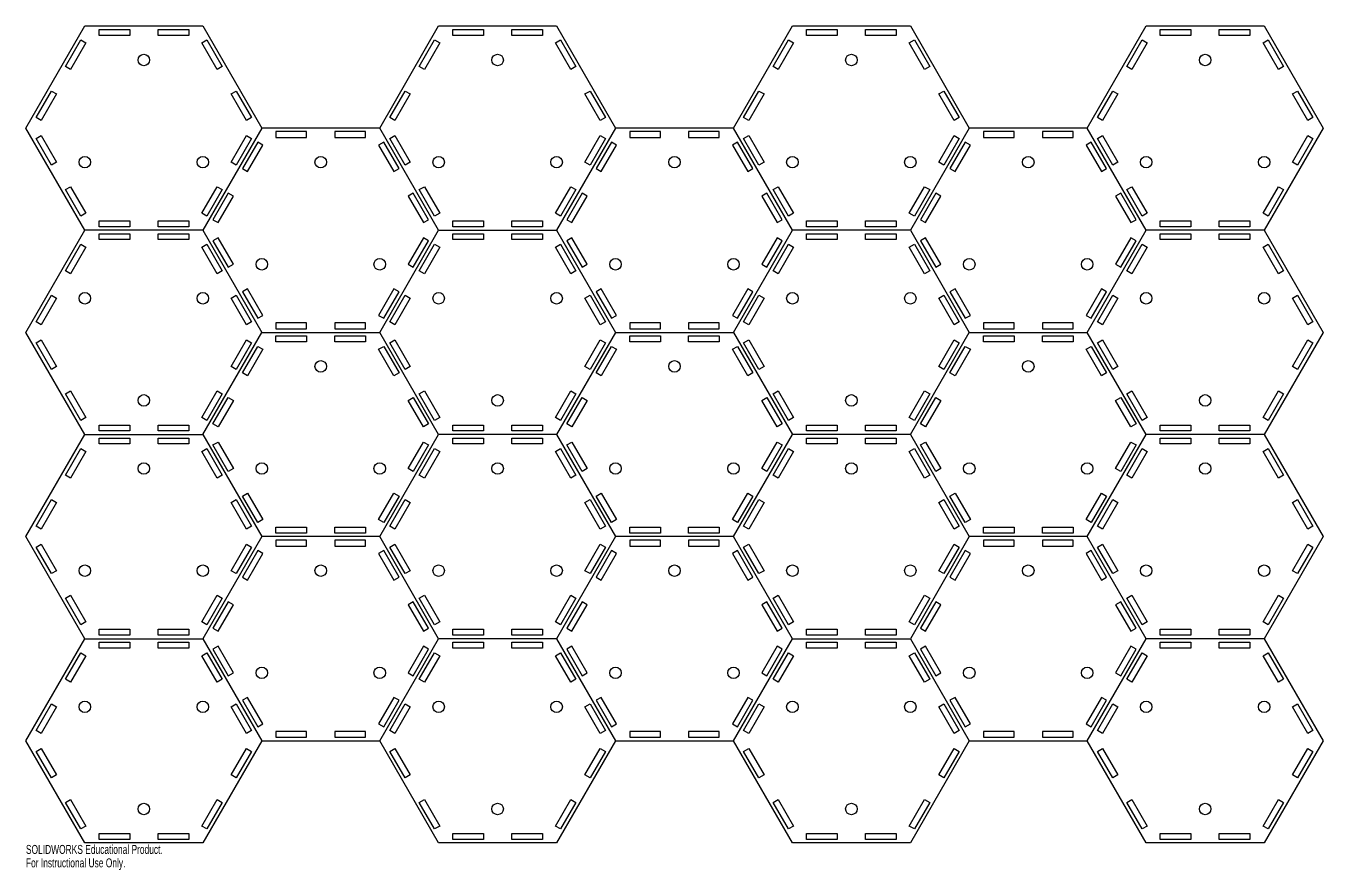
# Model space of a CAD drawing. Header units: inches. Extents: x -6.2 to 21.2, y -13.6 to 4.3.
import ezdxf

# ---------------------------------------------------------------- set-up
doc = ezdxf.new("R2010")
doc.units = ezdxf.units.IN
doc.header["$MEASUREMENT"] = 0
doc.styles.add('SLDTEXTSTYLE0', font='TXT', dxfattribs={"width": 0.7})

msp = doc.modelspace()

# ---------------------------------------------------------------- linework, layer by layer
at = {"color": 7, "linetype": 'Continuous', "lineweight": 25}
for p, q in [((-6.25, 2.165), (-5, 4.33)), ((-5, 4.33), (-2.5, 4.33)), ((-4.7, 4.255), (-4.05, 4.255)), ((-4.7, 4.13), (-4.7, 4.255)), ((-4.05, 4.13), (-4.7, 4.13)), ((-4.05, 4.255), (-4.05, 4.13)), ((-3.45, 4.13), (-3.45, 4.255)), ((-3.45, 4.255), (-2.8, 4.255)), ((-2.8, 4.13), (-3.45, 4.13)), ((-2.8, 4.255), (-2.8, 4.13)), ((-2.5, 4.33), (-1.25, 2.165)), ((1.25, 2.165), (2.5, 4.33)), ((2.5, 4.33), (5, 4.33)), ((2.8, 4.255), (3.45, 4.255)), ((2.8, 4.13), (2.8, 4.255)), ((3.45, 4.13), (2.8, 4.13)), ((3.45, 4.255), (3.45, 4.13)), ((4.05, 4.255), (4.7, 4.255)), ((4.05, 4.13), (4.05, 4.255)), ((4.7, 4.13), (4.05, 4.13)), ((4.7, 4.255), (4.7, 4.13)), ((5, 4.33), (6.25, 2.165)), ((8.75, 2.165), (10, 4.33)), ((10, 4.33), (12.5, 4.33)), ((10.3, 4.255), (10.95, 4.255)), ((10.3, 4.13), (10.3, 4.255)), ((10.95, 4.13), (10.3, 4.13)), ((10.95, 4.255), (10.95, 4.13)), ((11.55, 4.255), (12.2, 4.255)), ((11.55, 4.13), (11.55, 4.255)), ((12.2, 4.13), (11.55, 4.13)), ((12.2, 4.255), (12.2, 4.13)), ((12.5, 4.33), (13.75, 2.165)), ((16.25, 2.165), (17.5, 4.33)), ((17.5, 4.33), (20, 4.33)), ((17.8, 4.255), (18.45, 4.255)), ((17.8, 4.13), (17.8, 4.255)), ((18.45, 4.13), (17.8, 4.13)), ((18.45, 4.255), (18.45, 4.13)), ((19.05, 4.255), (19.7, 4.255)), ((19.05, 4.13), (19.05, 4.255)), ((19.7, 4.13), (19.05, 4.13)), ((19.7, 4.255), (19.7, 4.13)), ((20, 4.33), (21.25, 2.165)), ((-5.41, 3.47), (-5.085, 4.033)), ((-4.977, 3.97), (-5.302, 3.407)), ((-5.085, 4.033), (-4.977, 3.97)), ((-2.523, 3.97), (-2.415, 4.033)), ((-2.198, 3.407), (-2.523, 3.97)), ((-2.415, 4.033), (-2.09, 3.47)), ((2.09, 3.47), (2.415, 4.033)), ((2.523, 3.97), (2.198, 3.407)), ((2.415, 4.033), (2.523, 3.97)), ((4.977, 3.97), (5.085, 4.033)), ((5.302, 3.407), (4.977, 3.97)), ((5.085, 4.033), (5.41, 3.47)), ((9.59, 3.47), (9.915, 4.033)), ((10.023, 3.97), (9.698, 3.407)), ((9.915, 4.033), (10.023, 3.97)), ((12.477, 3.97), (12.585, 4.033)), ((12.802, 3.407), (12.477, 3.97)), ((12.585, 4.033), (12.91, 3.47)), ((17.09, 3.47), (17.415, 4.033)), ((17.523, 3.97), (17.198, 3.407)), ((17.415, 4.033), (17.523, 3.97)), ((19.977, 3.97), (20.085, 4.033)), ((20.302, 3.407), (19.977, 3.97)), ((20.085, 4.033), (20.41, 3.47)), ((-5.302, 3.407), (-5.41, 3.47)), ((-2.09, 3.47), (-2.198, 3.407)), ((2.198, 3.407), (2.09, 3.47)), ((5.41, 3.47), (5.302, 3.407)), ((9.698, 3.407), (9.59, 3.47)), ((12.91, 3.47), (12.802, 3.407)), ((17.198, 3.407), (17.09, 3.47)), ((20.41, 3.47), (20.302, 3.407)), ((-6.035, 2.387), (-5.71, 2.95)), ((-5.602, 2.888), (-5.927, 2.325)), ((-5.71, 2.95), (-5.602, 2.888)), ((-1.898, 2.888), (-1.79, 2.95)), ((-1.573, 2.325), (-1.898, 2.888)), ((-1.79, 2.95), (-1.465, 2.387)), ((1.465, 2.387), (1.79, 2.95)), ((1.898, 2.888), (1.573, 2.325)), ((1.79, 2.95), (1.898, 2.888)), ((5.602, 2.888), (5.71, 2.95)), ((5.927, 2.325), (5.602, 2.888)), ((5.71, 2.95), (6.035, 2.387)), ((8.965, 2.387), (9.29, 2.95)), ((9.398, 2.888), (9.073, 2.325)), ((9.29, 2.95), (9.398, 2.888)), ((13.102, 2.888), (13.21, 2.95)), ((13.427, 2.325), (13.102, 2.888)), ((13.21, 2.95), (13.535, 2.387)), ((16.465, 2.387), (16.79, 2.95)), ((16.898, 2.888), (16.573, 2.325)), ((16.79, 2.95), (16.898, 2.888)), ((20.602, 2.888), (20.71, 2.95)), ((20.927, 2.325), (20.602, 2.888)), ((20.71, 2.95), (21.035, 2.387)), ((-5.927, 2.325), (-6.035, 2.387)), ((-1.465, 2.387), (-1.573, 2.325)), ((1.573, 2.325), (1.465, 2.387)), ((6.035, 2.387), (5.927, 2.325)), ((9.073, 2.325), (8.965, 2.387)), ((13.535, 2.387), (13.427, 2.325)), ((16.573, 2.325), (16.465, 2.387)), ((21.035, 2.387), (20.927, 2.325)), ((-5, 0), (-6.25, 2.165)), ((-6.035, 1.943), (-5.927, 2.005)), ((-5.71, 1.38), (-6.035, 1.943)), ((-5.927, 2.005), (-5.602, 1.442)), ((-1.25, 2.165), (-2.5, 0)), ((-1.898, 1.442), (-1.573, 2.005)), ((-1.465, 1.943), (-1.79, 1.38)), ((-1.573, 2.005), (-1.465, 1.943)), ((1.25, 2.165), (-1.25, 2.165)), ((-0.3, 2.09), (-0.95, 2.09)), ((-0.95, 2.09), (-0.95, 1.965)), ((-0.95, 1.965), (-0.3, 1.965)), ((-0.3, 1.965), (-0.3, 2.09)), ((0.95, 2.09), (0.3, 2.09)), ((0.3, 2.09), (0.3, 1.965)), ((0.3, 1.965), (0.95, 1.965)), ((0.95, 1.965), (0.95, 2.09)), ((2.5, 0), (1.25, 2.165)), ((1.465, 1.943), (1.573, 2.005)), ((1.79, 1.38), (1.465, 1.943)), ((1.573, 2.005), (1.898, 1.442)), ((6.25, 2.165), (5, 0)), ((5.602, 1.442), (5.927, 2.005)), ((6.035, 1.943), (5.71, 1.38)), ((5.927, 2.005), (6.035, 1.943)), ((8.75, 2.165), (6.25, 2.165)), ((7.2, 2.09), (6.55, 2.09)), ((6.55, 2.09), (6.55, 1.965)), ((6.55, 1.965), (7.2, 1.965)), ((7.2, 1.965), (7.2, 2.09)), ((8.45, 2.09), (7.8, 2.09)), ((7.8, 2.09), (7.8, 1.965)), ((7.8, 1.965), (8.45, 1.965)), ((8.45, 1.965), (8.45, 2.09)), ((10, 0), (8.75, 2.165)), ((8.965, 1.943), (9.073, 2.005)), ((9.29, 1.38), (8.965, 1.943)), ((9.073, 2.005), (9.398, 1.442)), ((13.75, 2.165), (12.5, 0)), ((13.102, 1.442), (13.427, 2.005)), ((13.535, 1.943), (13.21, 1.38)), ((13.427, 2.005), (13.535, 1.943)), ((16.25, 2.165), (13.75, 2.165)), ((14.7, 2.09), (14.05, 2.09)), ((14.05, 2.09), (14.05, 1.965)), ((14.05, 1.965), (14.7, 1.965)), ((14.7, 1.965), (14.7, 2.09)), ((15.95, 2.09), (15.3, 2.09)), ((15.3, 2.09), (15.3, 1.965)), ((15.3, 1.965), (15.95, 1.965)), ((15.95, 1.965), (15.95, 2.09)), ((17.5, 0), (16.25, 2.165)), ((16.465, 1.943), (16.573, 2.005)), ((16.79, 1.38), (16.465, 1.943)), ((16.573, 2.005), (16.898, 1.442)), ((21.25, 2.165), (20, 0)), ((20.602, 1.442), (20.927, 2.005)), ((21.035, 1.943), (20.71, 1.38)), ((20.927, 2.005), (21.035, 1.943)), ((-1.335, 1.868), (-1.66, 1.305)), ((-1.552, 1.242), (-1.227, 1.805)), ((-1.227, 1.805), (-1.335, 1.868)), ((1.335, 1.868), (1.227, 1.805)), ((1.227, 1.805), (1.552, 1.242)), ((1.66, 1.305), (1.335, 1.868)), ((6.165, 1.868), (5.84, 1.305)), ((5.948, 1.242), (6.273, 1.805)), ((6.273, 1.805), (6.165, 1.868)), ((8.835, 1.868), (8.727, 1.805)), ((8.727, 1.805), (9.052, 1.242)), ((9.16, 1.305), (8.835, 1.868)), ((13.665, 1.868), (13.34, 1.305)), ((13.448, 1.242), (13.773, 1.805)), ((13.773, 1.805), (13.665, 1.868)), ((16.335, 1.868), (16.227, 1.805)), ((16.227, 1.805), (16.552, 1.242)), ((16.66, 1.305), (16.335, 1.868)), ((-5.602, 1.442), (-5.71, 1.38)), ((-1.79, 1.38), (-1.898, 1.442)), ((1.898, 1.442), (1.79, 1.38)), ((5.71, 1.38), (5.602, 1.442)), ((9.398, 1.442), (9.29, 1.38)), ((13.21, 1.38), (13.102, 1.442)), ((16.898, 1.442), (16.79, 1.38)), ((20.71, 1.38), (20.602, 1.442)), ((-1.66, 1.305), (-1.552, 1.242)), ((1.552, 1.242), (1.66, 1.305)), ((5.84, 1.305), (5.948, 1.242)), ((9.052, 1.242), (9.16, 1.305)), ((13.34, 1.305), (13.448, 1.242)), ((16.552, 1.242), (16.66, 1.305)), ((-5.41, 0.86), (-5.302, 0.923)), ((-5.085, 0.297), (-5.41, 0.86)), ((-5.302, 0.923), (-4.977, 0.36)), ((-2.523, 0.36), (-2.198, 0.923)), ((-2.09, 0.86), (-2.415, 0.297)), ((-2.198, 0.923), (-2.09, 0.86)), ((2.09, 0.86), (2.198, 0.923)), ((2.415, 0.297), (2.09, 0.86)), ((2.198, 0.923), (2.523, 0.36)), ((4.977, 0.36), (5.302, 0.923)), ((5.41, 0.86), (5.085, 0.297)), ((5.302, 0.923), (5.41, 0.86)), ((9.59, 0.86), (9.698, 0.923)), ((9.915, 0.297), (9.59, 0.86)), ((9.698, 0.923), (10.023, 0.36)), ((12.477, 0.36), (12.802, 0.923)), ((12.91, 0.86), (12.585, 0.297)), ((12.802, 0.923), (12.91, 0.86)), ((17.09, 0.86), (17.198, 0.923)), ((17.415, 0.297), (17.09, 0.86)), ((17.198, 0.923), (17.523, 0.36)), ((19.977, 0.36), (20.302, 0.923)), ((20.41, 0.86), (20.085, 0.297)), ((20.302, 0.923), (20.41, 0.86)), ((-1.96, 0.785), (-2.285, 0.222)), ((-2.177, 0.16), (-1.852, 0.723)), ((-1.852, 0.723), (-1.96, 0.785)), ((1.96, 0.785), (1.852, 0.723)), ((1.852, 0.723), (2.177, 0.16)), ((2.285, 0.222), (1.96, 0.785)), ((5.54, 0.785), (5.215, 0.222)), ((5.323, 0.16), (5.648, 0.723)), ((5.648, 0.723), (5.54, 0.785)), ((9.46, 0.785), (9.352, 0.723)), ((9.352, 0.723), (9.677, 0.16)), ((9.785, 0.222), (9.46, 0.785)), ((13.04, 0.785), (12.715, 0.222)), ((12.823, 0.16), (13.148, 0.723)), ((13.148, 0.723), (13.04, 0.785)), ((16.96, 0.785), (16.852, 0.723)), ((16.852, 0.723), (17.177, 0.16)), ((17.285, 0.222), (16.96, 0.785)), ((-4.977, 0.36), (-5.085, 0.297)), ((-2.415, 0.297), (-2.523, 0.36)), ((2.523, 0.36), (2.415, 0.297)), ((5.085, 0.297), (4.977, 0.36)), ((10.023, 0.36), (9.915, 0.297)), ((12.585, 0.297), (12.477, 0.36)), ((17.523, 0.36), (17.415, 0.297)), ((20.085, 0.297), (19.977, 0.36)), ((-6.25, -2.165), (-5, 0)), ((-2.5, 0), (-5, 0)), ((-4.7, 0.2), (-4.05, 0.2)), ((-4.7, 0.075), (-4.7, 0.2)), ((-4.05, 0.075), (-4.7, 0.075)), ((-4.05, 0.2), (-4.05, 0.075)), ((-3.45, 0.075), (-3.45, 0.2)), ((-3.45, 0.2), (-2.8, 0.2)), ((-2.8, 0.075), (-3.45, 0.075)), ((-2.8, 0.2), (-2.8, 0.075)), ((-2.5, 0), (-1.25, -2.165)), ((-2.285, 0.222), (-2.177, 0.16)), ((1.25, -2.165), (2.5, 0)), ((2.177, 0.16), (2.285, 0.222)), ((2.5, 0), (5, 0)), ((2.8, 0.2), (3.45, 0.2)), ((2.8, 0.075), (2.8, 0.2)), ((3.45, 0.075), (2.8, 0.075)), ((3.45, 0.2), (3.45, 0.075)), ((4.05, 0.075), (4.05, 0.2)), ((4.05, 0.2), (4.7, 0.2)), ((4.7, 0.075), (4.05, 0.075)), ((4.7, 0.2), (4.7, 0.075)), ((5, 0), (6.25, -2.165)), ((5.215, 0.222), (5.323, 0.16)), ((8.75, -2.165), (10, 0)), ((9.677, 0.16), (9.785, 0.222)), ((12.5, 0), (10, 0)), ((10.3, 0.2), (10.95, 0.2)), ((10.3, 0.075), (10.3, 0.2)), ((10.95, 0.075), (10.3, 0.075)), ((10.95, 0.2), (10.95, 0.075)), ((11.55, 0.075), (11.55, 0.2)), ((11.55, 0.2), (12.2, 0.2)), ((12.2, 0.075), (11.55, 0.075)), ((12.2, 0.2), (12.2, 0.075)), ((12.5, 0), (13.75, -2.165)), ((12.715, 0.222), (12.823, 0.16)), ((16.25, -2.165), (17.5, 0)), ((17.177, 0.16), (17.285, 0.222)), ((20, 0), (17.5, 0)), ((17.8, 0.2), (18.45, 0.2)), ((17.8, 0.075), (17.8, 0.2)), ((18.45, 0.075), (17.8, 0.075)), ((18.45, 0.2), (18.45, 0.075)), ((19.05, 0.075), (19.05, 0.2)), ((19.05, 0.2), (19.7, 0.2)), ((19.7, 0.075), (19.05, 0.075)), ((19.7, 0.2), (19.7, 0.075)), ((20, 0), (21.25, -2.165)), ((-4.7, -0.075), (-4.05, -0.075)), ((-4.7, -0.2), (-4.7, -0.075)), ((-4.05, -0.2), (-4.7, -0.2)), ((-4.05, -0.075), (-4.05, -0.2)), ((-3.45, -0.075), (-2.8, -0.075)), ((-3.45, -0.2), (-3.45, -0.075)), ((-2.8, -0.2), (-3.45, -0.2)), ((-2.8, -0.075), (-2.8, -0.2)), ((-2.177, -0.16), (-2.285, -0.222)), ((-2.285, -0.222), (-1.96, -0.785)), ((-1.852, -0.723), (-2.177, -0.16)), ((2.177, -0.16), (1.852, -0.723)), ((1.96, -0.785), (2.285, -0.222)), ((2.285, -0.222), (2.177, -0.16)), ((2.8, -0.075), (3.45, -0.075)), ((2.8, -0.2), (2.8, -0.075)), ((3.45, -0.2), (2.8, -0.2)), ((3.45, -0.075), (3.45, -0.2)), ((4.05, -0.075), (4.7, -0.075)), ((4.05, -0.2), (4.05, -0.075)), ((4.7, -0.2), (4.05, -0.2)), ((4.7, -0.075), (4.7, -0.2)), ((5.323, -0.16), (5.215, -0.222)), ((5.215, -0.222), (5.54, -0.785)), ((5.648, -0.723), (5.323, -0.16)), ((9.677, -0.16), (9.352, -0.723)), ((9.46, -0.785), (9.785, -0.222)), ((9.785, -0.222), (9.677, -0.16)), ((10.3, -0.075), (10.95, -0.075)), ((10.3, -0.2), (10.3, -0.075)), ((10.95, -0.2), (10.3, -0.2)), ((10.95, -0.075), (10.95, -0.2)), ((11.55, -0.075), (12.2, -0.075)), ((11.55, -0.2), (11.55, -0.075)), ((12.2, -0.2), (11.55, -0.2)), ((12.2, -0.075), (12.2, -0.2)), ((12.823, -0.16), (12.715, -0.222)), ((12.715, -0.222), (13.04, -0.785)), ((13.148, -0.723), (12.823, -0.16)), ((17.177, -0.16), (16.852, -0.723)), ((16.96, -0.785), (17.285, -0.222)), ((17.285, -0.222), (17.177, -0.16)), ((17.8, -0.075), (18.45, -0.075)), ((17.8, -0.2), (17.8, -0.075)), ((18.45, -0.2), (17.8, -0.2)), ((18.45, -0.075), (18.45, -0.2)), ((19.05, -0.075), (19.7, -0.075)), ((19.05, -0.2), (19.05, -0.075)), ((19.7, -0.2), (19.05, -0.2)), ((19.7, -0.075), (19.7, -0.2)), ((-5.41, -0.86), (-5.085, -0.297)), ((-4.977, -0.36), (-5.302, -0.923)), ((-5.085, -0.297), (-4.977, -0.36)), ((-2.523, -0.36), (-2.415, -0.297)), ((-2.198, -0.923), (-2.523, -0.36)), ((-2.415, -0.297), (-2.09, -0.86)), ((2.09, -0.86), (2.415, -0.297)), ((2.523, -0.36), (2.198, -0.923)), ((2.415, -0.297), (2.523, -0.36)), ((4.977, -0.36), (5.085, -0.297)), ((5.302, -0.923), (4.977, -0.36)), ((5.085, -0.297), (5.41, -0.86)), ((9.59, -0.86), (9.915, -0.297)), ((10.023, -0.36), (9.698, -0.923)), ((9.915, -0.297), (10.023, -0.36)), ((12.477, -0.36), (12.585, -0.297)), ((12.802, -0.923), (12.477, -0.36)), ((12.585, -0.297), (12.91, -0.86)), ((17.09, -0.86), (17.415, -0.297)), ((17.523, -0.36), (17.198, -0.923)), ((17.415, -0.297), (17.523, -0.36)), ((19.977, -0.36), (20.085, -0.297)), ((20.302, -0.923), (19.977, -0.36)), ((20.085, -0.297), (20.41, -0.86)), ((-1.96, -0.785), (-1.852, -0.723)), ((1.852, -0.723), (1.96, -0.785)), ((5.54, -0.785), (5.648, -0.723)), ((9.352, -0.723), (9.46, -0.785)), ((13.04, -0.785), (13.148, -0.723)), ((16.852, -0.723), (16.96, -0.785)), ((-5.302, -0.923), (-5.41, -0.86)), ((-2.09, -0.86), (-2.198, -0.923)), ((2.198, -0.923), (2.09, -0.86)), ((5.41, -0.86), (5.302, -0.923)), ((9.698, -0.923), (9.59, -0.86)), ((12.91, -0.86), (12.802, -0.923)), ((17.198, -0.923), (17.09, -0.86)), ((20.41, -0.86), (20.302, -0.923)), ((-1.552, -1.242), (-1.66, -1.305)), ((-1.66, -1.305), (-1.335, -1.868)), ((-1.227, -1.805), (-1.552, -1.242)), ((1.552, -1.242), (1.227, -1.805)), ((1.335, -1.868), (1.66, -1.305)), ((1.66, -1.305), (1.552, -1.242)), ((5.948, -1.242), (5.84, -1.305)), ((5.84, -1.305), (6.165, -1.868)), ((6.273, -1.805), (5.948, -1.242)), ((9.052, -1.242), (8.727, -1.805)), ((8.835, -1.868), (9.16, -1.305)), ((9.16, -1.305), (9.052, -1.242)), ((13.448, -1.242), (13.34, -1.305)), ((13.34, -1.305), (13.665, -1.868)), ((13.773, -1.805), (13.448, -1.242)), ((16.552, -1.242), (16.227, -1.805)), ((16.335, -1.868), (16.66, -1.305)), ((16.66, -1.305), (16.552, -1.242)), ((-6.035, -1.943), (-5.71, -1.38)), ((-5.602, -1.442), (-5.927, -2.005)), ((-5.71, -1.38), (-5.602, -1.442)), ((-1.898, -1.442), (-1.79, -1.38)), ((-1.573, -2.005), (-1.898, -1.442)), ((-1.79, -1.38), (-1.465, -1.943)), ((1.465, -1.943), (1.79, -1.38)), ((1.898, -1.442), (1.573, -2.005)), ((1.79, -1.38), (1.898, -1.442)), ((5.602, -1.442), (5.71, -1.38)), ((5.927, -2.005), (5.602, -1.442)), ((5.71, -1.38), (6.035, -1.943)), ((8.965, -1.943), (9.29, -1.38)), ((9.398, -1.442), (9.073, -2.005)), ((9.29, -1.38), (9.398, -1.442)), ((13.102, -1.442), (13.21, -1.38)), ((13.427, -2.005), (13.102, -1.442)), ((13.21, -1.38), (13.535, -1.943)), ((16.465, -1.943), (16.79, -1.38)), ((16.898, -1.442), (16.573, -2.005)), ((16.79, -1.38), (16.898, -1.442)), ((20.602, -1.442), (20.71, -1.38)), ((20.927, -2.005), (20.602, -1.442)), ((20.71, -1.38), (21.035, -1.943)), ((-1.335, -1.868), (-1.227, -1.805)), ((1.227, -1.805), (1.335, -1.868)), ((6.165, -1.868), (6.273, -1.805)), ((8.727, -1.805), (8.835, -1.868)), ((13.665, -1.868), (13.773, -1.805)), ((16.227, -1.805), (16.335, -1.868)), ((-5, -4.33), (-6.25, -2.165)), ((-5.927, -2.005), (-6.035, -1.943)), ((-2.5, -4.33), (-1.25, -2.165)), ((-1.465, -1.943), (-1.573, -2.005)), ((-1.25, -2.165), (1.25, -2.165)), ((-0.95, -1.965), (-0.95, -2.09)), ((-0.3, -1.965), (-0.95, -1.965)), ((-0.95, -2.09), (-0.3, -2.09)), ((-0.3, -2.09), (-0.3, -1.965)), ((0.95, -1.965), (0.3, -1.965)), ((0.3, -1.965), (0.3, -2.09)), ((0.3, -2.09), (0.95, -2.09)), ((0.95, -2.09), (0.95, -1.965)), ((2.5, -4.33), (1.25, -2.165)), ((1.573, -2.005), (1.465, -1.943)), ((6.25, -2.165), (5, -4.33)), ((6.035, -1.943), (5.927, -2.005)), ((6.25, -2.165), (8.75, -2.165)), ((6.55, -1.965), (6.55, -2.09)), ((7.2, -1.965), (6.55, -1.965)), ((6.55, -2.09), (7.2, -2.09)), ((7.2, -2.09), (7.2, -1.965)), ((8.45, -1.965), (7.8, -1.965)), ((7.8, -1.965), (7.8, -2.09)), ((7.8, -2.09), (8.45, -2.09)), ((8.45, -2.09), (8.45, -1.965)), ((8.75, -2.165), (10, -4.33)), ((9.073, -2.005), (8.965, -1.943)), ((12.5, -4.33), (13.75, -2.165)), ((13.535, -1.943), (13.427, -2.005)), ((13.75, -2.165), (16.25, -2.165)), ((14.05, -1.965), (14.05, -2.09)), ((14.7, -1.965), (14.05, -1.965)), ((14.05, -2.09), (14.7, -2.09)), ((14.7, -2.09), (14.7, -1.965)), ((15.95, -1.965), (15.3, -1.965)), ((15.3, -1.965), (15.3, -2.09)), ((15.3, -2.09), (15.95, -2.09)), ((15.95, -2.09), (15.95, -1.965)), ((17.5, -4.33), (16.25, -2.165)), ((16.573, -2.005), (16.465, -1.943)), ((21.25, -2.165), (20, -4.33)), ((21.035, -1.943), (20.927, -2.005)), ((-6.035, -2.387), (-5.927, -2.325)), ((-5.71, -2.95), (-6.035, -2.387)), ((-5.927, -2.325), (-5.602, -2.888)), ((-1.898, -2.888), (-1.573, -2.325)), ((-1.465, -2.387), (-1.79, -2.95)), ((-1.66, -3.025), (-1.335, -2.462)), ((-1.573, -2.325), (-1.465, -2.387)), ((-1.335, -2.462), (-1.227, -2.525)), ((-0.95, -2.24), (-0.3, -2.24)), ((-0.95, -2.365), (-0.95, -2.24)), ((-0.3, -2.365), (-0.95, -2.365)), ((-0.3, -2.24), (-0.3, -2.365)), ((0.3, -2.24), (0.95, -2.24)), ((0.3, -2.365), (0.3, -2.24)), ((0.95, -2.365), (0.3, -2.365)), ((0.95, -2.24), (0.95, -2.365)), ((1.227, -2.525), (1.335, -2.462)), ((1.335, -2.462), (1.66, -3.025)), ((1.465, -2.387), (1.573, -2.325)), ((1.79, -2.95), (1.465, -2.387)), ((1.573, -2.325), (1.898, -2.888)), ((5.602, -2.888), (5.927, -2.325)), ((6.035, -2.387), (5.71, -2.95)), ((5.84, -3.025), (6.165, -2.462)), ((5.927, -2.325), (6.035, -2.387)), ((6.165, -2.462), (6.273, -2.525)), ((6.55, -2.24), (7.2, -2.24)), ((6.55, -2.365), (6.55, -2.24)), ((7.2, -2.365), (6.55, -2.365)), ((7.2, -2.24), (7.2, -2.365)), ((7.8, -2.24), (8.45, -2.24)), ((7.8, -2.365), (7.8, -2.24)), ((8.45, -2.365), (7.8, -2.365)), ((8.45, -2.24), (8.45, -2.365)), ((8.727, -2.525), (8.835, -2.462)), ((8.835, -2.462), (9.16, -3.025)), ((8.965, -2.387), (9.073, -2.325)), ((9.29, -2.95), (8.965, -2.387)), ((9.073, -2.325), (9.398, -2.888)), ((13.102, -2.888), (13.427, -2.325)), ((13.535, -2.387), (13.21, -2.95)), ((13.34, -3.025), (13.665, -2.462)), ((13.427, -2.325), (13.535, -2.387)), ((13.665, -2.462), (13.773, -2.525)), ((14.05, -2.24), (14.7, -2.24)), ((14.05, -2.365), (14.05, -2.24)), ((14.7, -2.365), (14.05, -2.365)), ((14.7, -2.24), (14.7, -2.365)), ((15.3, -2.24), (15.95, -2.24)), ((15.3, -2.365), (15.3, -2.24)), ((15.95, -2.365), (15.3, -2.365)), ((15.95, -2.24), (15.95, -2.365)), ((16.227, -2.525), (16.335, -2.462)), ((16.335, -2.462), (16.66, -3.025)), ((16.465, -2.387), (16.573, -2.325)), ((16.79, -2.95), (16.465, -2.387)), ((16.573, -2.325), (16.898, -2.888)), ((20.602, -2.888), (20.927, -2.325)), ((21.035, -2.387), (20.71, -2.95)), ((20.927, -2.325), (21.035, -2.387)), ((-1.227, -2.525), (-1.552, -3.088)), ((1.552, -3.088), (1.227, -2.525)), ((6.273, -2.525), (5.948, -3.088)), ((9.052, -3.088), (8.727, -2.525)), ((13.773, -2.525), (13.448, -3.088)), ((16.552, -3.088), (16.227, -2.525)), ((-5.602, -2.888), (-5.71, -2.95)), ((-1.79, -2.95), (-1.898, -2.888)), ((1.898, -2.888), (1.79, -2.95)), ((5.71, -2.95), (5.602, -2.888)), ((9.398, -2.888), (9.29, -2.95)), ((13.21, -2.95), (13.102, -2.888)), ((16.898, -2.888), (16.79, -2.95)), ((20.71, -2.95), (20.602, -2.888)), ((-1.552, -3.088), (-1.66, -3.025)), ((1.66, -3.025), (1.552, -3.088)), ((5.948, -3.088), (5.84, -3.025)), ((9.16, -3.025), (9.052, -3.088)), ((13.448, -3.088), (13.34, -3.025)), ((16.66, -3.025), (16.552, -3.088)), ((-5.41, -3.47), (-5.302, -3.407)), ((-5.085, -4.033), (-5.41, -3.47)), ((-5.302, -3.407), (-4.977, -3.97)), ((-2.523, -3.97), (-2.198, -3.407)), ((-2.09, -3.47), (-2.415, -4.033)), ((-2.285, -4.108), (-1.96, -3.545)), ((-2.198, -3.407), (-2.09, -3.47)), ((-1.96, -3.545), (-1.852, -3.607)), ((1.852, -3.607), (1.96, -3.545)), ((1.96, -3.545), (2.285, -4.108)), ((2.09, -3.47), (2.198, -3.407)), ((2.415, -4.033), (2.09, -3.47)), ((2.198, -3.407), (2.523, -3.97)), ((4.977, -3.97), (5.302, -3.407)), ((5.41, -3.47), (5.085, -4.033)), ((5.215, -4.108), (5.54, -3.545)), ((5.302, -3.407), (5.41, -3.47)), ((5.54, -3.545), (5.648, -3.607)), ((9.352, -3.607), (9.46, -3.545)), ((9.46, -3.545), (9.785, -4.108)), ((9.59, -3.47), (9.698, -3.407)), ((9.915, -4.033), (9.59, -3.47)), ((9.698, -3.407), (10.023, -3.97)), ((12.477, -3.97), (12.802, -3.407)), ((12.91, -3.47), (12.585, -4.033)), ((12.715, -4.108), (13.04, -3.545)), ((12.802, -3.407), (12.91, -3.47)), ((13.04, -3.545), (13.148, -3.607)), ((16.852, -3.607), (16.96, -3.545)), ((16.96, -3.545), (17.285, -4.108)), ((17.09, -3.47), (17.198, -3.407)), ((17.415, -4.033), (17.09, -3.47)), ((17.198, -3.407), (17.523, -3.97)), ((19.977, -3.97), (20.302, -3.407)), ((20.41, -3.47), (20.085, -4.033)), ((20.302, -3.407), (20.41, -3.47)), ((-1.852, -3.607), (-2.177, -4.17)), ((2.177, -4.17), (1.852, -3.607)), ((5.648, -3.607), (5.323, -4.17)), ((9.677, -4.17), (9.352, -3.607)), ((13.148, -3.607), (12.823, -4.17)), ((17.177, -4.17), (16.852, -3.607)), ((-4.977, -3.97), (-5.085, -4.033)), ((-2.415, -4.033), (-2.523, -3.97)), ((-2.177, -4.17), (-2.285, -4.108)), ((2.285, -4.108), (2.177, -4.17)), ((2.523, -3.97), (2.415, -4.033)), ((5.085, -4.033), (4.977, -3.97)), ((5.323, -4.17), (5.215, -4.108)), ((9.785, -4.108), (9.677, -4.17)), ((10.023, -3.97), (9.915, -4.033)), ((12.585, -4.033), (12.477, -3.97)), ((12.823, -4.17), (12.715, -4.108)), ((17.285, -4.108), (17.177, -4.17)), ((17.523, -3.97), (17.415, -4.033)), ((20.085, -4.033), (19.977, -3.97)), ((-6.25, -6.495), (-5, -4.33)), ((-5, -4.33), (-2.5, -4.33)), ((-4.7, -4.13), (-4.05, -4.13)), ((-4.7, -4.255), (-4.7, -4.13)), ((-4.05, -4.255), (-4.7, -4.255)), ((-4.05, -4.13), (-4.05, -4.255)), ((-3.45, -4.255), (-3.45, -4.13)), ((-3.45, -4.13), (-2.8, -4.13)), ((-2.8, -4.255), (-3.45, -4.255)), ((-2.8, -4.13), (-2.8, -4.255)), ((-2.5, -4.33), (-1.25, -6.495)), ((1.25, -6.495), (2.5, -4.33)), ((5, -4.33), (2.5, -4.33)), ((2.8, -4.255), (2.8, -4.13)), ((2.8, -4.13), (3.45, -4.13)), ((3.45, -4.255), (2.8, -4.255)), ((3.45, -4.13), (3.45, -4.255)), ((4.05, -4.255), (4.05, -4.13)), ((4.05, -4.13), (4.7, -4.13)), ((4.7, -4.255), (4.05, -4.255)), ((4.7, -4.13), (4.7, -4.255)), ((5, -4.33), (6.25, -6.495)), ((8.75, -6.495), (10, -4.33)), ((12.5, -4.33), (10, -4.33)), ((10.3, -4.255), (10.3, -4.13)), ((10.3, -4.13), (10.95, -4.13)), ((10.95, -4.255), (10.3, -4.255)), ((10.95, -4.13), (10.95, -4.255)), ((11.55, -4.255), (11.55, -4.13)), ((11.55, -4.13), (12.2, -4.13)), ((12.2, -4.255), (11.55, -4.255)), ((12.2, -4.13), (12.2, -4.255)), ((12.5, -4.33), (13.75, -6.495)), ((16.25, -6.495), (17.5, -4.33)), ((20, -4.33), (17.5, -4.33)), ((17.8, -4.255), (17.8, -4.13)), ((17.8, -4.13), (18.45, -4.13)), ((18.45, -4.255), (17.8, -4.255)), ((18.45, -4.13), (18.45, -4.255)), ((19.05, -4.255), (19.05, -4.13)), ((19.05, -4.13), (19.7, -4.13)), ((19.7, -4.255), (19.05, -4.255)), ((19.7, -4.13), (19.7, -4.255)), ((20, -4.33), (21.25, -6.495)), ((-5.41, -5.19), (-5.085, -4.627)), ((-5.085, -4.627), (-4.977, -4.69)), ((-4.7, -4.405), (-4.05, -4.405)), ((-4.7, -4.53), (-4.7, -4.405)), ((-4.05, -4.53), (-4.7, -4.53)), ((-4.05, -4.405), (-4.05, -4.53)), ((-3.45, -4.405), (-2.8, -4.405)), ((-3.45, -4.53), (-3.45, -4.405)), ((-2.8, -4.53), (-3.45, -4.53)), ((-2.8, -4.405), (-2.8, -4.53)), ((-2.523, -4.69), (-2.415, -4.627)), ((-2.415, -4.627), (-2.09, -5.19)), ((-2.285, -4.552), (-2.177, -4.49)), ((-1.96, -5.115), (-2.285, -4.552)), ((-2.177, -4.49), (-1.852, -5.053)), ((1.852, -5.053), (2.177, -4.49)), ((2.285, -4.552), (1.96, -5.115)), ((2.09, -5.19), (2.415, -4.627)), ((2.177, -4.49), (2.285, -4.552)), ((2.415, -4.627), (2.523, -4.69)), ((2.8, -4.405), (3.45, -4.405)), ((2.8, -4.53), (2.8, -4.405)), ((3.45, -4.53), (2.8, -4.53)), ((3.45, -4.405), (3.45, -4.53)), ((4.05, -4.405), (4.7, -4.405)), ((4.05, -4.53), (4.05, -4.405)), ((4.7, -4.53), (4.05, -4.53)), ((4.7, -4.405), (4.7, -4.53)), ((4.977, -4.69), (5.085, -4.627)), ((5.085, -4.627), (5.41, -5.19)), ((5.215, -4.552), (5.323, -4.49)), ((5.54, -5.115), (5.215, -4.552)), ((5.323, -4.49), (5.648, -5.053)), ((9.352, -5.053), (9.677, -4.49)), ((9.785, -4.552), (9.46, -5.115)), ((9.59, -5.19), (9.915, -4.627)), ((9.677, -4.49), (9.785, -4.552)), ((9.915, -4.627), (10.023, -4.69)), ((10.3, -4.405), (10.95, -4.405)), ((10.3, -4.53), (10.3, -4.405)), ((10.95, -4.53), (10.3, -4.53)), ((10.95, -4.405), (10.95, -4.53)), ((11.55, -4.405), (12.2, -4.405)), ((11.55, -4.53), (11.55, -4.405)), ((12.2, -4.53), (11.55, -4.53)), ((12.2, -4.405), (12.2, -4.53)), ((12.477, -4.69), (12.585, -4.627)), ((12.585, -4.627), (12.91, -5.19)), ((12.715, -4.552), (12.823, -4.49)), ((13.04, -5.115), (12.715, -4.552)), ((12.823, -4.49), (13.148, -5.053)), ((16.852, -5.053), (17.177, -4.49)), ((17.285, -4.552), (16.96, -5.115)), ((17.09, -5.19), (17.415, -4.627)), ((17.177, -4.49), (17.285, -4.552)), ((17.415, -4.627), (17.523, -4.69)), ((17.8, -4.405), (18.45, -4.405)), ((17.8, -4.53), (17.8, -4.405)), ((18.45, -4.53), (17.8, -4.53)), ((18.45, -4.405), (18.45, -4.53)), ((19.05, -4.405), (19.7, -4.405)), ((19.05, -4.53), (19.05, -4.405)), ((19.7, -4.53), (19.05, -4.53)), ((19.7, -4.405), (19.7, -4.53)), ((19.977, -4.69), (20.085, -4.627)), ((20.085, -4.627), (20.41, -5.19)), ((-4.977, -4.69), (-5.302, -5.253)), ((-2.198, -5.253), (-2.523, -4.69)), ((2.523, -4.69), (2.198, -5.253)), ((5.302, -5.253), (4.977, -4.69)), ((10.023, -4.69), (9.698, -5.253)), ((12.802, -5.253), (12.477, -4.69)), ((17.523, -4.69), (17.198, -5.253)), ((20.302, -5.253), (19.977, -4.69)), ((-5.302, -5.253), (-5.41, -5.19)), ((-2.09, -5.19), (-2.198, -5.253)), ((-1.852, -5.053), (-1.96, -5.115)), ((1.96, -5.115), (1.852, -5.053)), ((2.198, -5.253), (2.09, -5.19)), ((5.41, -5.19), (5.302, -5.253)), ((5.648, -5.053), (5.54, -5.115)), ((9.46, -5.115), (9.352, -5.053)), ((9.698, -5.253), (9.59, -5.19)), ((12.91, -5.19), (12.802, -5.253)), ((13.148, -5.053), (13.04, -5.115)), ((16.96, -5.115), (16.852, -5.053)), ((17.198, -5.253), (17.09, -5.19)), ((20.41, -5.19), (20.302, -5.253)), ((-6.035, -6.273), (-5.71, -5.71)), ((-5.602, -5.772), (-5.927, -6.335)), ((-5.71, -5.71), (-5.602, -5.772)), ((-1.898, -5.772), (-1.79, -5.71)), ((-1.573, -6.335), (-1.898, -5.772)), ((-1.79, -5.71), (-1.465, -6.273)), ((-1.66, -5.635), (-1.552, -5.572)), ((-1.335, -6.198), (-1.66, -5.635)), ((-1.552, -5.572), (-1.227, -6.135)), ((1.227, -6.135), (1.552, -5.572)), ((1.66, -5.635), (1.335, -6.198)), ((1.465, -6.273), (1.79, -5.71)), ((1.552, -5.572), (1.66, -5.635)), ((1.898, -5.772), (1.573, -6.335)), ((1.79, -5.71), (1.898, -5.772)), ((5.602, -5.772), (5.71, -5.71)), ((5.927, -6.335), (5.602, -5.772)), ((5.71, -5.71), (6.035, -6.273)), ((5.84, -5.635), (5.948, -5.572)), ((6.165, -6.198), (5.84, -5.635)), ((5.948, -5.572), (6.273, -6.135)), ((8.727, -6.135), (9.052, -5.572)), ((9.16, -5.635), (8.835, -6.198)), ((8.965, -6.273), (9.29, -5.71)), ((9.052, -5.572), (9.16, -5.635)), ((9.398, -5.772), (9.073, -6.335)), ((9.29, -5.71), (9.398, -5.772)), ((13.102, -5.772), (13.21, -5.71)), ((13.427, -6.335), (13.102, -5.772)), ((13.21, -5.71), (13.535, -6.273)), ((13.34, -5.635), (13.448, -5.572)), ((13.665, -6.198), (13.34, -5.635)), ((13.448, -5.572), (13.773, -6.135)), ((16.227, -6.135), (16.552, -5.572)), ((16.66, -5.635), (16.335, -6.198)), ((16.465, -6.273), (16.79, -5.71)), ((16.552, -5.572), (16.66, -5.635)), ((16.898, -5.772), (16.573, -6.335)), ((16.79, -5.71), (16.898, -5.772)), ((20.602, -5.772), (20.71, -5.71)), ((20.927, -6.335), (20.602, -5.772)), ((20.71, -5.71), (21.035, -6.273)), ((-5.927, -6.335), (-6.035, -6.273)), ((-1.465, -6.273), (-1.573, -6.335)), ((-1.227, -6.135), (-1.335, -6.198)), ((-0.95, -6.295), (-0.3, -6.295)), ((-0.95, -6.42), (-0.95, -6.295)), ((-0.3, -6.295), (-0.3, -6.42)), ((0.3, -6.42), (0.3, -6.295)), ((0.3, -6.295), (0.95, -6.295)), ((0.95, -6.295), (0.95, -6.42)), ((1.335, -6.198), (1.227, -6.135)), ((1.573, -6.335), (1.465, -6.273)), ((6.035, -6.273), (5.927, -6.335)), ((6.273, -6.135), (6.165, -6.198)), ((6.55, -6.295), (7.2, -6.295)), ((6.55, -6.42), (6.55, -6.295)), ((7.2, -6.295), (7.2, -6.42)), ((7.8, -6.42), (7.8, -6.295)), ((7.8, -6.295), (8.45, -6.295)), ((8.45, -6.295), (8.45, -6.42)), ((8.835, -6.198), (8.727, -6.135)), ((9.073, -6.335), (8.965, -6.273)), ((13.535, -6.273), (13.427, -6.335)), ((13.773, -6.135), (13.665, -6.198)), ((14.05, -6.295), (14.7, -6.295)), ((14.05, -6.42), (14.05, -6.295)), ((14.7, -6.295), (14.7, -6.42)), ((15.3, -6.42), (15.3, -6.295)), ((15.3, -6.295), (15.95, -6.295)), ((15.95, -6.295), (15.95, -6.42)), ((16.335, -6.198), (16.227, -6.135)), ((16.573, -6.335), (16.465, -6.273)), ((21.035, -6.273), (20.927, -6.335)), ((-5, -8.66), (-6.25, -6.495)), ((-1.25, -6.495), (-2.5, -8.66)), ((1.25, -6.495), (-1.25, -6.495)), ((-0.3, -6.42), (-0.95, -6.42)), ((-0.3, -6.57), (-0.95, -6.57)), ((-0.95, -6.57), (-0.95, -6.695)), ((-0.3, -6.695), (-0.3, -6.57)), ((0.95, -6.42), (0.3, -6.42)), ((0.95, -6.57), (0.3, -6.57)), ((0.3, -6.57), (0.3, -6.695)), ((0.95, -6.695), (0.95, -6.57)), ((2.5, -8.66), (1.25, -6.495)), ((6.25, -6.495), (5, -8.66)), ((8.75, -6.495), (6.25, -6.495)), ((7.2, -6.42), (6.55, -6.42)), ((7.2, -6.57), (6.55, -6.57)), ((6.55, -6.57), (6.55, -6.695)), ((7.2, -6.695), (7.2, -6.57)), ((8.45, -6.42), (7.8, -6.42)), ((8.45, -6.57), (7.8, -6.57)), ((7.8, -6.57), (7.8, -6.695)), ((8.45, -6.695), (8.45, -6.57)), ((10, -8.66), (8.75, -6.495)), ((13.75, -6.495), (12.5, -8.66)), ((16.25, -6.495), (13.75, -6.495)), ((14.7, -6.42), (14.05, -6.42)), ((14.7, -6.57), (14.05, -6.57)), ((14.05, -6.57), (14.05, -6.695)), ((14.7, -6.695), (14.7, -6.57)), ((15.95, -6.42), (15.3, -6.42)), ((15.95, -6.57), (15.3, -6.57)), ((15.3, -6.57), (15.3, -6.695)), ((15.95, -6.695), (15.95, -6.57)), ((17.5, -8.66), (16.25, -6.495)), ((21.25, -6.495), (20, -8.66)), ((-6.035, -6.717), (-5.927, -6.655)), ((-5.71, -7.28), (-6.035, -6.717)), ((-5.927, -6.655), (-5.602, -7.218)), ((-1.898, -7.218), (-1.573, -6.655)), ((-1.465, -6.717), (-1.79, -7.28)), ((-1.335, -6.792), (-1.66, -7.355)), ((-1.573, -6.655), (-1.465, -6.717)), ((-1.552, -7.418), (-1.227, -6.855)), ((-1.227, -6.855), (-1.335, -6.792)), ((-0.95, -6.695), (-0.3, -6.695)), ((0.3, -6.695), (0.95, -6.695)), ((1.335, -6.792), (1.227, -6.855)), ((1.227, -6.855), (1.552, -7.418)), ((1.66, -7.355), (1.335, -6.792)), ((1.465, -6.717), (1.573, -6.655)), ((1.79, -7.28), (1.465, -6.717)), ((1.573, -6.655), (1.898, -7.218)), ((5.602, -7.218), (5.927, -6.655)), ((6.035, -6.717), (5.71, -7.28)), ((6.165, -6.792), (5.84, -7.355)), ((5.927, -6.655), (6.035, -6.717)), ((5.948, -7.418), (6.273, -6.855)), ((6.273, -6.855), (6.165, -6.792)), ((6.55, -6.695), (7.2, -6.695)), ((7.8, -6.695), (8.45, -6.695)), ((8.835, -6.792), (8.727, -6.855)), ((8.727, -6.855), (9.052, -7.418)), ((9.16, -7.355), (8.835, -6.792)), ((8.965, -6.717), (9.073, -6.655)), ((9.29, -7.28), (8.965, -6.717)), ((9.073, -6.655), (9.398, -7.218)), ((13.102, -7.218), (13.427, -6.655)), ((13.535, -6.717), (13.21, -7.28)), ((13.665, -6.792), (13.34, -7.355)), ((13.427, -6.655), (13.535, -6.717)), ((13.448, -7.418), (13.773, -6.855)), ((13.773, -6.855), (13.665, -6.792)), ((14.05, -6.695), (14.7, -6.695)), ((15.3, -6.695), (15.95, -6.695)), ((16.335, -6.792), (16.227, -6.855)), ((16.227, -6.855), (16.552, -7.418)), ((16.66, -7.355), (16.335, -6.792)), ((16.465, -6.717), (16.573, -6.655)), ((16.79, -7.28), (16.465, -6.717)), ((16.573, -6.655), (16.898, -7.218)), ((20.602, -7.218), (20.927, -6.655)), ((21.035, -6.717), (20.71, -7.28)), ((20.927, -6.655), (21.035, -6.717)), ((-5.602, -7.218), (-5.71, -7.28)), ((-1.79, -7.28), (-1.898, -7.218)), ((-1.66, -7.355), (-1.552, -7.418)), ((1.552, -7.418), (1.66, -7.355)), ((1.898, -7.218), (1.79, -7.28)), ((5.71, -7.28), (5.602, -7.218)), ((5.84, -7.355), (5.948, -7.418)), ((9.052, -7.418), (9.16, -7.355)), ((9.398, -7.218), (9.29, -7.28)), ((13.21, -7.28), (13.102, -7.218)), ((13.34, -7.355), (13.448, -7.418)), ((16.552, -7.418), (16.66, -7.355)), ((16.898, -7.218), (16.79, -7.28)), ((20.71, -7.28), (20.602, -7.218)), ((-5.41, -7.8), (-5.302, -7.738)), ((-5.085, -8.363), (-5.41, -7.8)), ((-5.302, -7.738), (-4.977, -8.3)), ((-2.523, -8.3), (-2.198, -7.738)), ((-2.09, -7.8), (-2.415, -8.363)), ((-1.96, -7.875), (-2.285, -8.438)), ((-2.198, -7.738), (-2.09, -7.8)), ((-2.177, -8.5), (-1.852, -7.938)), ((-1.852, -7.938), (-1.96, -7.875)), ((1.96, -7.875), (1.852, -7.938)), ((1.852, -7.938), (2.177, -8.5)), ((2.285, -8.438), (1.96, -7.875)), ((2.09, -7.8), (2.198, -7.738)), ((2.415, -8.363), (2.09, -7.8)), ((2.198, -7.738), (2.523, -8.3)), ((4.977, -8.3), (5.302, -7.738)), ((5.41, -7.8), (5.085, -8.363)), ((5.54, -7.875), (5.215, -8.438)), ((5.302, -7.738), (5.41, -7.8)), ((5.323, -8.5), (5.648, -7.938)), ((5.648, -7.938), (5.54, -7.875)), ((9.46, -7.875), (9.352, -7.938)), ((9.352, -7.938), (9.677, -8.5)), ((9.785, -8.438), (9.46, -7.875)), ((9.59, -7.8), (9.698, -7.738)), ((9.915, -8.363), (9.59, -7.8)), ((9.698, -7.738), (10.023, -8.3)), ((12.477, -8.3), (12.802, -7.738)), ((12.91, -7.8), (12.585, -8.363)), ((13.04, -7.875), (12.715, -8.438)), ((12.802, -7.738), (12.91, -7.8)), ((12.823, -8.5), (13.148, -7.938)), ((13.148, -7.938), (13.04, -7.875)), ((16.96, -7.875), (16.852, -7.938)), ((16.852, -7.938), (17.177, -8.5)), ((17.285, -8.438), (16.96, -7.875)), ((17.09, -7.8), (17.198, -7.738)), ((17.415, -8.363), (17.09, -7.8)), ((17.198, -7.738), (17.523, -8.3)), ((19.977, -8.3), (20.302, -7.738)), ((20.41, -7.8), (20.085, -8.363)), ((20.302, -7.738), (20.41, -7.8)), ((-4.977, -8.3), (-5.085, -8.363)), ((-4.7, -8.46), (-4.05, -8.46)), ((-4.7, -8.585), (-4.7, -8.46)), ((-4.05, -8.46), (-4.05, -8.585)), ((-3.45, -8.585), (-3.45, -8.46)), ((-3.45, -8.46), (-2.8, -8.46)), ((-2.8, -8.46), (-2.8, -8.585)), ((-2.415, -8.363), (-2.523, -8.3)), ((-2.285, -8.438), (-2.177, -8.5)), ((2.177, -8.5), (2.285, -8.438)), ((2.523, -8.3), (2.415, -8.363)), ((2.8, -8.46), (3.45, -8.46)), ((2.8, -8.585), (2.8, -8.46)), ((3.45, -8.46), (3.45, -8.585)), ((4.05, -8.585), (4.05, -8.46)), ((4.05, -8.46), (4.7, -8.46)), ((4.7, -8.46), (4.7, -8.585)), ((5.085, -8.363), (4.977, -8.3)), ((5.215, -8.438), (5.323, -8.5)), ((9.677, -8.5), (9.785, -8.438)), ((10.023, -8.3), (9.915, -8.363)), ((10.3, -8.46), (10.95, -8.46)), ((10.3, -8.585), (10.3, -8.46)), ((10.95, -8.46), (10.95, -8.585)), ((11.55, -8.585), (11.55, -8.46)), ((11.55, -8.46), (12.2, -8.46)), ((12.2, -8.46), (12.2, -8.585)), ((12.585, -8.363), (12.477, -8.3)), ((12.715, -8.438), (12.823, -8.5)), ((17.177, -8.5), (17.285, -8.438)), ((17.523, -8.3), (17.415, -8.363)), ((17.8, -8.46), (18.45, -8.46)), ((17.8, -8.585), (17.8, -8.46)), ((18.45, -8.46), (18.45, -8.585)), ((19.05, -8.585), (19.05, -8.46)), ((19.05, -8.46), (19.7, -8.46)), ((19.7, -8.46), (19.7, -8.585)), ((20.085, -8.363), (19.977, -8.3)), ((-6.25, -10.825), (-5, -8.66)), ((-5, -8.66), (-2.5, -8.66)), ((-4.05, -8.585), (-4.7, -8.585)), ((-4.7, -8.735), (-4.05, -8.735)), ((-4.7, -8.86), (-4.7, -8.735)), ((-4.05, -8.735), (-4.05, -8.86)), ((-2.8, -8.585), (-3.45, -8.585)), ((-3.45, -8.735), (-2.8, -8.735)), ((-3.45, -8.86), (-3.45, -8.735)), ((-2.8, -8.735), (-2.8, -8.86)), ((-2.5, -8.66), (-1.25, -10.825)), ((1.25, -10.825), (2.5, -8.66)), ((5, -8.66), (2.5, -8.66)), ((3.45, -8.585), (2.8, -8.585)), ((2.8, -8.735), (3.45, -8.735)), ((2.8, -8.86), (2.8, -8.735)), ((3.45, -8.735), (3.45, -8.86)), ((4.7, -8.585), (4.05, -8.585)), ((4.05, -8.735), (4.7, -8.735)), ((4.05, -8.86), (4.05, -8.735)), ((4.7, -8.735), (4.7, -8.86)), ((5, -8.66), (6.25, -10.825)), ((8.75, -10.825), (10, -8.66)), ((10, -8.66), (12.5, -8.66)), ((10.95, -8.585), (10.3, -8.585)), ((10.3, -8.735), (10.95, -8.735)), ((10.3, -8.86), (10.3, -8.735)), ((10.95, -8.735), (10.95, -8.86)), ((12.2, -8.585), (11.55, -8.585)), ((11.55, -8.735), (12.2, -8.735)), ((11.55, -8.86), (11.55, -8.735)), ((12.2, -8.735), (12.2, -8.86)), ((12.5, -8.66), (13.75, -10.825)), ((16.25, -10.825), (17.5, -8.66)), ((20, -8.66), (17.5, -8.66)), ((18.45, -8.585), (17.8, -8.585)), ((17.8, -8.735), (18.45, -8.735)), ((17.8, -8.86), (17.8, -8.735)), ((18.45, -8.735), (18.45, -8.86)), ((19.7, -8.585), (19.05, -8.585)), ((19.05, -8.735), (19.7, -8.735)), ((19.05, -8.86), (19.05, -8.735)), ((19.7, -8.735), (19.7, -8.86)), ((20, -8.66), (21.25, -10.825)), ((-5.41, -9.52), (-5.085, -8.958)), ((-4.977, -9.02), (-5.302, -9.583)), ((-5.085, -8.958), (-4.977, -9.02)), ((-4.05, -8.86), (-4.7, -8.86)), ((-2.8, -8.86), (-3.45, -8.86)), ((-2.523, -9.02), (-2.415, -8.958)), ((-2.198, -9.583), (-2.523, -9.02)), ((-2.415, -8.958), (-2.09, -9.52)), ((-2.177, -8.82), (-2.285, -8.883)), ((-2.285, -8.883), (-1.96, -9.445)), ((-1.852, -9.383), (-2.177, -8.82)), ((2.177, -8.82), (1.852, -9.383)), ((1.96, -9.445), (2.285, -8.883)), ((2.09, -9.52), (2.415, -8.958)), ((2.285, -8.883), (2.177, -8.82)), ((2.523, -9.02), (2.198, -9.583)), ((2.415, -8.958), (2.523, -9.02)), ((3.45, -8.86), (2.8, -8.86)), ((4.7, -8.86), (4.05, -8.86)), ((4.977, -9.02), (5.085, -8.958)), ((5.302, -9.583), (4.977, -9.02)), ((5.085, -8.958), (5.41, -9.52)), ((5.323, -8.82), (5.215, -8.883)), ((5.215, -8.883), (5.54, -9.445)), ((5.648, -9.383), (5.323, -8.82)), ((9.677, -8.82), (9.352, -9.383)), ((9.46, -9.445), (9.785, -8.883)), ((9.59, -9.52), (9.915, -8.958)), ((9.785, -8.883), (9.677, -8.82)), ((10.023, -9.02), (9.698, -9.583)), ((9.915, -8.958), (10.023, -9.02)), ((10.95, -8.86), (10.3, -8.86)), ((12.2, -8.86), (11.55, -8.86)), ((12.477, -9.02), (12.585, -8.958)), ((12.802, -9.583), (12.477, -9.02)), ((12.585, -8.958), (12.91, -9.52)), ((12.823, -8.82), (12.715, -8.883)), ((12.715, -8.883), (13.04, -9.445)), ((13.148, -9.383), (12.823, -8.82)), ((17.177, -8.82), (16.852, -9.383)), ((16.96, -9.445), (17.285, -8.883)), ((17.09, -9.52), (17.415, -8.958)), ((17.285, -8.883), (17.177, -8.82)), ((17.523, -9.02), (17.198, -9.583)), ((17.415, -8.958), (17.523, -9.02)), ((18.45, -8.86), (17.8, -8.86)), ((19.7, -8.86), (19.05, -8.86)), ((19.977, -9.02), (20.085, -8.958)), ((20.302, -9.583), (19.977, -9.02)), ((20.085, -8.958), (20.41, -9.52)), ((-5.302, -9.583), (-5.41, -9.52)), ((-2.09, -9.52), (-2.198, -9.583)), ((-1.96, -9.445), (-1.852, -9.383)), ((1.852, -9.383), (1.96, -9.445)), ((2.198, -9.583), (2.09, -9.52)), ((5.41, -9.52), (5.302, -9.583)), ((5.54, -9.445), (5.648, -9.383)), ((9.352, -9.383), (9.46, -9.445)), ((9.698, -9.583), (9.59, -9.52)), ((12.91, -9.52), (12.802, -9.583)), ((13.04, -9.445), (13.148, -9.383)), ((16.852, -9.383), (16.96, -9.445)), ((17.198, -9.583), (17.09, -9.52)), ((20.41, -9.52), (20.302, -9.583)), ((-6.035, -10.603), (-5.71, -10.04)), ((-5.602, -10.103), (-5.927, -10.666)), ((-5.71, -10.04), (-5.602, -10.103)), ((-1.898, -10.103), (-1.79, -10.04)), ((-1.573, -10.666), (-1.898, -10.103)), ((-1.79, -10.04), (-1.465, -10.603)), ((-1.552, -9.903), (-1.66, -9.965)), ((-1.66, -9.965), (-1.335, -10.528)), ((-1.227, -10.466), (-1.552, -9.903)), ((1.552, -9.903), (1.227, -10.466)), ((1.335, -10.528), (1.66, -9.965)), ((1.465, -10.603), (1.79, -10.04)), ((1.66, -9.965), (1.552, -9.903)), ((1.898, -10.103), (1.573, -10.666)), ((1.79, -10.04), (1.898, -10.103)), ((5.602, -10.103), (5.71, -10.04)), ((5.927, -10.666), (5.602, -10.103)), ((5.71, -10.04), (6.035, -10.603)), ((5.948, -9.903), (5.84, -9.965)), ((5.84, -9.965), (6.165, -10.528)), ((6.273, -10.466), (5.948, -9.903)), ((9.052, -9.903), (8.727, -10.466)), ((8.835, -10.528), (9.16, -9.965)), ((8.965, -10.603), (9.29, -10.04)), ((9.16, -9.965), (9.052, -9.903)), ((9.398, -10.103), (9.073, -10.666)), ((9.29, -10.04), (9.398, -10.103)), ((13.102, -10.103), (13.21, -10.04)), ((13.427, -10.666), (13.102, -10.103)), ((13.21, -10.04), (13.535, -10.603)), ((13.448, -9.903), (13.34, -9.965)), ((13.34, -9.965), (13.665, -10.528)), ((13.773, -10.466), (13.448, -9.903)), ((16.552, -9.903), (16.227, -10.466)), ((16.335, -10.528), (16.66, -9.965)), ((16.465, -10.603), (16.79, -10.04)), ((16.66, -9.965), (16.552, -9.903)), ((16.898, -10.103), (16.573, -10.666)), ((16.79, -10.04), (16.898, -10.103)), ((20.602, -10.103), (20.71, -10.04)), ((20.927, -10.666), (20.602, -10.103)), ((20.71, -10.04), (21.035, -10.603)), ((-5.927, -10.666), (-6.035, -10.603)), ((-1.465, -10.603), (-1.573, -10.666)), ((-1.335, -10.528), (-1.227, -10.466)), ((-0.95, -10.625), (-0.95, -10.75)), ((-0.3, -10.625), (-0.95, -10.625)), ((-0.3, -10.75), (-0.3, -10.625)), ((0.95, -10.625), (0.3, -10.625)), ((0.3, -10.625), (0.3, -10.75)), ((0.95, -10.75), (0.95, -10.625)), ((1.227, -10.466), (1.335, -10.528)), ((1.573, -10.666), (1.465, -10.603)), ((6.035, -10.603), (5.927, -10.666)), ((6.165, -10.528), (6.273, -10.466)), ((6.55, -10.625), (6.55, -10.75)), ((7.2, -10.625), (6.55, -10.625)), ((7.2, -10.75), (7.2, -10.625)), ((8.45, -10.625), (7.8, -10.625)), ((7.8, -10.625), (7.8, -10.75)), ((8.45, -10.75), (8.45, -10.625)), ((8.727, -10.466), (8.835, -10.528)), ((9.073, -10.666), (8.965, -10.603)), ((13.535, -10.603), (13.427, -10.666)), ((13.665, -10.528), (13.773, -10.466)), ((14.05, -10.625), (14.05, -10.75)), ((14.7, -10.625), (14.05, -10.625)), ((14.7, -10.75), (14.7, -10.625)), ((15.95, -10.625), (15.3, -10.625)), ((15.3, -10.625), (15.3, -10.75)), ((15.95, -10.75), (15.95, -10.625)), ((16.227, -10.466), (16.335, -10.528)), ((16.573, -10.666), (16.465, -10.603)), ((21.035, -10.603), (20.927, -10.666)), ((-5, -12.99), (-6.25, -10.825)), ((-6.035, -11.048), (-5.927, -10.985)), ((-5.927, -10.985), (-5.602, -11.548)), ((-1.25, -10.825), (-2.5, -12.99)), ((-1.898, -11.548), (-1.573, -10.985)), ((-1.573, -10.985), (-1.465, -11.048)), ((-1.25, -10.825), (1.25, -10.825)), ((-0.95, -10.75), (-0.3, -10.75)), ((0.3, -10.75), (0.95, -10.75)), ((2.5, -12.99), (1.25, -10.825)), ((1.465, -11.048), (1.573, -10.985)), ((1.573, -10.985), (1.898, -11.548)), ((6.25, -10.825), (5, -12.99)), ((5.602, -11.548), (5.927, -10.985)), ((5.927, -10.985), (6.035, -11.048)), ((6.25, -10.825), (8.75, -10.825)), ((6.55, -10.75), (7.2, -10.75)), ((7.8, -10.75), (8.45, -10.75)), ((10, -12.99), (8.75, -10.825)), ((8.965, -11.048), (9.073, -10.985)), ((9.073, -10.985), (9.398, -11.548)), ((13.75, -10.825), (12.5, -12.99)), ((13.102, -11.548), (13.427, -10.985)), ((13.427, -10.985), (13.535, -11.048)), ((13.75, -10.825), (16.25, -10.825)), ((14.05, -10.75), (14.7, -10.75)), ((15.3, -10.75), (15.95, -10.75)), ((17.5, -12.99), (16.25, -10.825)), ((16.465, -11.048), (16.573, -10.985)), ((16.573, -10.985), (16.898, -11.548)), ((21.25, -10.825), (20, -12.99)), ((20.602, -11.548), (20.927, -10.985)), ((20.927, -10.985), (21.035, -11.048)), ((-5.71, -11.611), (-6.035, -11.048)), ((-1.465, -11.048), (-1.79, -11.611)), ((1.79, -11.611), (1.465, -11.048)), ((6.035, -11.048), (5.71, -11.611)), ((9.29, -11.611), (8.965, -11.048)), ((13.535, -11.048), (13.21, -11.611)), ((16.79, -11.611), (16.465, -11.048)), ((21.035, -11.048), (20.71, -11.611)), ((-5.602, -11.548), (-5.71, -11.611)), ((-1.79, -11.611), (-1.898, -11.548)), ((1.898, -11.548), (1.79, -11.611)), ((5.71, -11.611), (5.602, -11.548)), ((9.398, -11.548), (9.29, -11.611)), ((13.21, -11.611), (13.102, -11.548)), ((16.898, -11.548), (16.79, -11.611)), ((20.71, -11.611), (20.602, -11.548)), ((-5.41, -12.13), (-5.302, -12.068)), ((-5.302, -12.068), (-4.977, -12.631)), ((-2.523, -12.631), (-2.198, -12.068)), ((-2.198, -12.068), (-2.09, -12.13)), ((2.09, -12.13), (2.198, -12.068)), ((2.198, -12.068), (2.523, -12.631)), ((4.977, -12.631), (5.302, -12.068)), ((5.302, -12.068), (5.41, -12.13)), ((9.59, -12.13), (9.698, -12.068)), ((9.698, -12.068), (10.023, -12.631)), ((12.477, -12.631), (12.802, -12.068)), ((12.802, -12.068), (12.91, -12.13)), ((17.09, -12.13), (17.198, -12.068)), ((17.198, -12.068), (17.523, -12.631)), ((19.977, -12.631), (20.302, -12.068)), ((20.302, -12.068), (20.41, -12.13)), ((-5.085, -12.693), (-5.41, -12.13)), ((-2.09, -12.13), (-2.415, -12.693)), ((2.415, -12.693), (2.09, -12.13)), ((5.41, -12.13), (5.085, -12.693)), ((9.915, -12.693), (9.59, -12.13)), ((12.91, -12.13), (12.585, -12.693)), ((17.415, -12.693), (17.09, -12.13)), ((20.41, -12.13), (20.085, -12.693)), ((-4.977, -12.631), (-5.085, -12.693)), ((-2.415, -12.693), (-2.523, -12.631)), ((2.523, -12.631), (2.415, -12.693)), ((5.085, -12.693), (4.977, -12.631)), ((10.023, -12.631), (9.915, -12.693)), ((12.585, -12.693), (12.477, -12.631)), ((17.523, -12.631), (17.415, -12.693)), ((20.085, -12.693), (19.977, -12.631)), ((-4.7, -12.79), (-4.05, -12.79)), ((-4.7, -12.915), (-4.7, -12.79)), ((-4.05, -12.915), (-4.7, -12.915)), ((-4.05, -12.79), (-4.05, -12.915)), ((-3.45, -12.915), (-3.45, -12.79)), ((-3.45, -12.79), (-2.8, -12.79)), ((-2.8, -12.915), (-3.45, -12.915)), ((-2.8, -12.79), (-2.8, -12.915)), ((2.8, -12.915), (2.8, -12.79)), ((2.8, -12.79), (3.45, -12.79)), ((3.45, -12.915), (2.8, -12.915)), ((3.45, -12.79), (3.45, -12.915)), ((4.05, -12.915), (4.05, -12.79)), ((4.05, -12.79), (4.7, -12.79)), ((4.7, -12.915), (4.05, -12.915)), ((4.7, -12.79), (4.7, -12.915)), ((10.3, -12.915), (10.3, -12.79)), ((10.3, -12.79), (10.95, -12.79)), ((10.95, -12.915), (10.3, -12.915)), ((10.95, -12.79), (10.95, -12.915)), ((11.55, -12.915), (11.55, -12.79)), ((11.55, -12.79), (12.2, -12.79)), ((12.2, -12.915), (11.55, -12.915)), ((12.2, -12.79), (12.2, -12.915)), ((17.8, -12.915), (17.8, -12.79)), ((17.8, -12.79), (18.45, -12.79)), ((18.45, -12.915), (17.8, -12.915)), ((18.45, -12.79), (18.45, -12.915)), ((19.05, -12.915), (19.05, -12.79)), ((19.05, -12.79), (19.7, -12.79)), ((19.7, -12.915), (19.05, -12.915)), ((19.7, -12.79), (19.7, -12.915)), ((-2.5, -12.99), (-5, -12.99)), ((5, -12.99), (2.5, -12.99)), ((12.5, -12.99), (10, -12.99)), ((20, -12.99), (17.5, -12.99))]:
    msp.add_line(p, q, dxfattribs=at)
for centre in [(-3.75, 3.608), (3.75, 3.608), (3.75, 3.608), (11.25, 3.608), (11.25, 3.608), (18.75, 3.608), (-5, 1.443), (-2.5, 1.443), (0, 1.443), (2.5, 1.443), (2.5, 1.443), (5, 1.443), (5, 1.443), (7.5, 1.443), (10, 1.443), (10, 1.443), (12.5, 1.443), (12.5, 1.443), (15, 1.443), (17.5, 1.443), (20, 1.443), (-1.25, -0.722), (1.25, -0.722), (6.25, -0.722), (8.75, -0.722), (13.75, -0.722), (16.25, -0.722), (-5, -1.443), (-2.5, -1.443), (2.5, -1.443), (5, -1.443), (10, -1.443), (12.5, -1.443), (17.5, -1.443), (20, -1.443), (0, -2.887), (7.5, -2.887), (15, -2.887), (-3.75, -3.608), (3.75, -3.608), (11.25, -3.608), (18.75, -3.608), (-3.75, -5.052), (-1.25, -5.052), (1.25, -5.052), (3.75, -5.052), (6.25, -5.052), (8.75, -5.052), (11.25, -5.052), (13.75, -5.052), (16.25, -5.052), (18.75, -5.052), (-5, -7.217), (-2.5, -7.217), (0, -7.217), (2.5, -7.217), (5, -7.217), (7.5, -7.217), (10, -7.217), (12.5, -7.217), (15, -7.217), (17.5, -7.217), (20, -7.217), (-1.25, -9.382), (1.25, -9.382), (6.25, -9.382), (8.75, -9.382), (13.75, -9.382), (16.25, -9.382), (-5, -10.104), (-2.5, -10.104), (2.5, -10.104), (5, -10.104), (10, -10.104), (12.5, -10.104), (17.5, -10.104), (20, -10.104), (-3.75, -12.269), (3.75, -12.269), (11.25, -12.269), (18.75, -12.269)]:
    msp.add_circle(centre, 0.122, dxfattribs=at)

# ---------------------------------------------------------------- texts
at = {"color": 7, "linetype": 'Continuous', "char_height": 0.1903, "attachment_point": 1, "style": 'SLDTEXTSTYLE0'}
for s, insert in [('SOLIDWORKS Educational Product.', (-6.25, -13.031)), ('For Instructional Use Only.', (-6.25, -13.316))]:
    msp.add_mtext(s, dxfattribs=dict(at, insert=insert))

doc.saveas('drawing.dxf')
